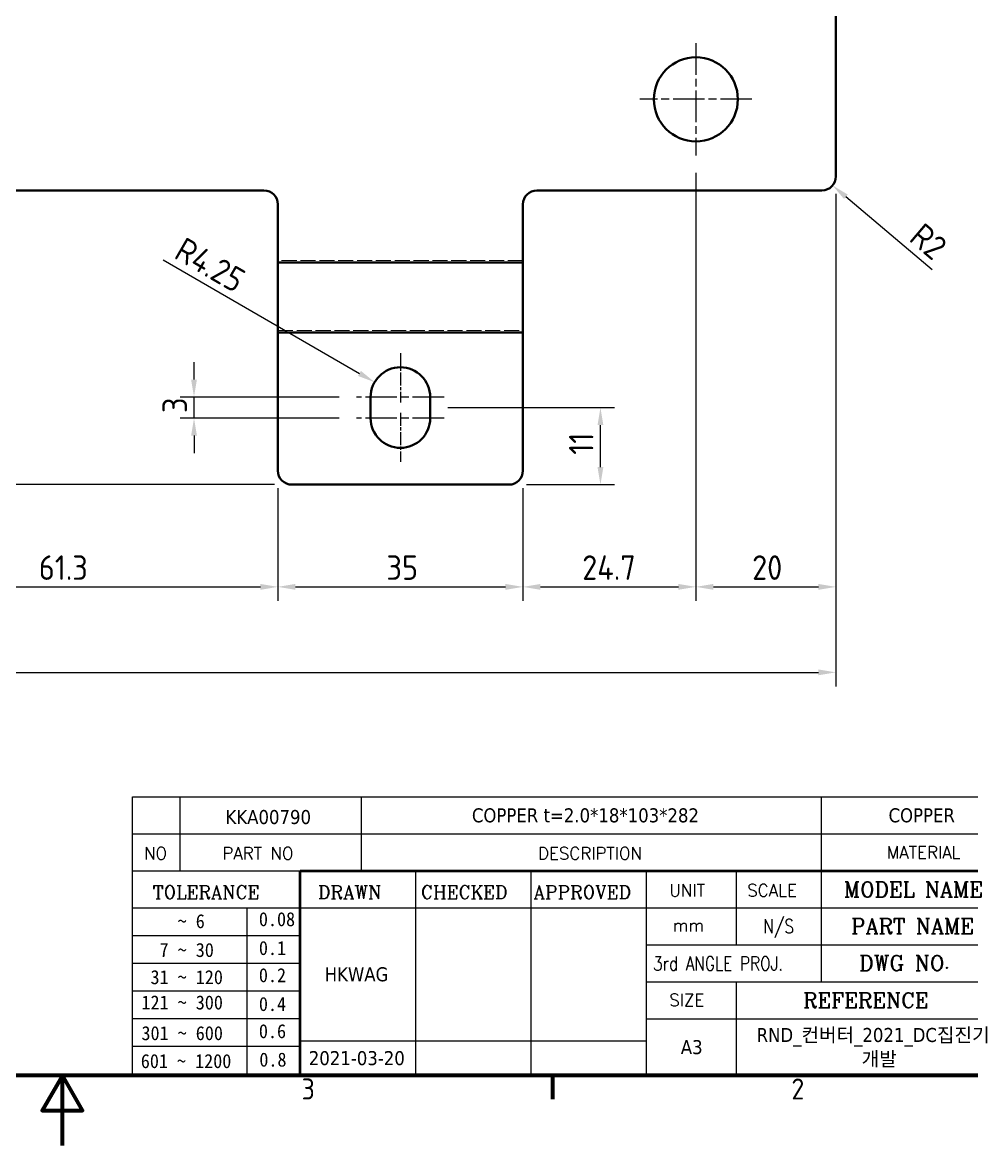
# Model space of a CAD drawing. Header units: millimetres. Extents: x 0 to 420, y 0 to 297.
# Drawn here: x 204.3 to 339.9, y 0 to 160.3 of the extents above; entities that cross this region are included whole.
import ezdxf
from ezdxf.enums import TextEntityAlignment as Align

# ---------------------------------------------------------------- set-up
doc = ezdxf.new("R2010")
doc.units = ezdxf.units.MM
doc.linetypes.add('CHAIN', pattern=[0.35429999999999995, 0.2362, -0.0295, 0.0591, -0.0295])
doc.linetypes.add('DASHED', pattern=[0.2067, 0.1654, -0.0413])
doc.layers.get('0').update_dxf_attribs({"color": 3, "lineweight": 25})
for name, color, linetype, lineweight in [('가려진 것(ISO)', 2, 'DASHED', 18), ('가시적인 것(ISO)', 3, 'Continuous', 40), ('경계(ISO)', 7, 'Continuous', 70), ('제목(ISO)', 7, 'Continuous', 50), ('중심 표식(ISO)', 1, 'Continuous', 25), ('치수(ISO)', 7, 'Continuous', 25)]:
    doc.layers.add(name, color=color, linetype=linetype, lineweight=lineweight)
doc.styles.add('HAN_291', font='')
doc.styles.add('RC_284', font='ROMANC.shx')
doc.styles.add('RC_287', font='ROMANC.shx')
doc.styles.add('RC_292', font='ROMANC.shx')
doc.styles.add('문자 텍스트_M2B', font='isocp.shx')
doc.styles.add('치수 텍스트_PSTEK_POSCO', font='isocp.shx')
doc.styles.add('텍스트 스타일198', font='tahoma.ttf')
doc.styles.add('텍스트 스타일333', font='ROMANC.shx', dxfattribs={"width": 0.800000011920929})
doc.styles.get('HAN_291').set_extended_font_data('GulimChe')
doc.dimstyles.new('치수_PSTEK_POSCO', dxfattribs={"dimtxt": 3.5, "dimasz": 2.5, "dimexe": 2, "dimexo": 2.5, "dimgap": 1, "dimtad": 1, "dimrnd": 1e-08, "dimdsep": 46, "dimtxsty": '치수 텍스트_PSTEK_POSCO', "dimcen": 0.09, "dimdle": 10, "dimclrd": 7, "dimclre": 7, "dimclrt": 2, "dimadec": 1, "dimazin": 2, "dimtfac": 1, "dimtmove": 0, "dimatfit": 3, "dimfxl": 0, "dimtolj": 1, "dimlwd": -1, "dimlwe": -1, "dimarcsym": 0})

# ---------------------------------------------------------------- blocks, each defined once
blk = doc.blocks.new('경계 Default Border')
at = {"layer": '경계(ISO)'}
blk.add_line((280, 10), (280, 6.599999666213989), dxfattribs=at)
at = {"layer": '경계(ISO)', "flags": 128}
for points in [[(10, 10), (10, 287.0000076293945), (410, 287.0000076293945), (410, 10), (10, 10)], [(210, 0), (210, 10), (207.1132469177246, 5), (212.8867530822754, 5), (210, 10)]]:
    blk.add_lwpolyline(points, dxfattribs=at)
at = {"layer": '경계(ISO)', "color": 2, "char_height": 3.00000011920929, "attachment_point": 7, "style": '문자 텍스트_M2B'}
for s, insert in [('3', (244.1685395229535, 6.57139439638704)), ('2', (314.127739416884, 6.57139439638704))]:
    blk.add_mtext(s, dxfattribs=dict(at, insert=insert))
blk = doc.blocks.new('제목 블록 PSTEK')
at = {"color": 180}
for p, q in [((182.475792979055, 11.79100474011392), (182.4757929790549, 51.56524660363496)), ((182.4757929790549, 51.56524660363496), (372.4757929537551, 51.56524660363496)), ((189.2651435055721, 51.56524660363496), (189.2651435055722, 41.00524660363494)), ((215.2152739891528, 41.00524660363494), (215.2152739891528, 51.56524660363496)), ((280.8758854511282, 51.56524660363496), (280.8758854511282, 41.00524660363494)), ((182.475792979055, 46.2852466036349), (372.4757929537551, 46.28524660363492)), ((182.475792979055, 41.00524660363493), (206.451475290024, 41.00524660363493)), ((222.9401812389276, 11.79100474011392), (222.9401812389276, 41.00524660363494)), ((239.4288871878316, 11.79100474011392), (239.4288871878316, 41.00524660363494)), ((255.9175931367356, 11.79100474011392), (255.9175931367356, 41.00524660363494)), ((268.6918866058747, 41.00524660363494), (268.6918866058747, 30.44524660363498)), ((280.8758854511282, 41.00524660363494), (280.8758854511282, 25.16524660363502)), ((182.475792979055, 35.72524660363497), (206.451475290024, 35.72524660363497)), ((198.8621818849491, 12.02524660363491), (198.8621818849491, 35.72524660363497)), ((206.451475290024, 35.72524660363497), (372.4757929537551, 35.72524660363497)), ((182.475792979055, 31.77524660363492), (206.451475290024, 31.77524660363492)), ((255.917593136736, 30.44524660363498), (372.4757929537552, 30.44524660363501)), ((182.475792979055, 27.82524660363487), (206.451475290024, 27.82524660363487)), ((255.9175931367359, 25.16524660363502), (372.4757929537552, 25.165246603635)), ((268.6918866058744, 25.16524660363502), (268.6918866058744, 11.79100474011392)), ((182.475792979055, 23.87524660363505), (206.451475290024, 23.87524660363505)), ((182.475792979055, 19.92524660363478), (206.451475290024, 19.92524660363478)), ((255.9175931367359, 19.88524660363481), (310.0881549537553, 19.88524660363481)), ((206.451475290024, 16.74100474011396), (255.9175931367359, 16.74100474011396)), ((182.475792979055, 15.97524660363496), (206.451475290024, 15.97524660363496)), ((182.475792979055, 11.79100474011392), (372.4757929537551, 11.79100474011389))]:
    blk.add_line(p, q, dxfattribs=at)
at = {"color": 7, "lineweight": 50}
for p, q in [((206.4514752900237, 11.79100474011392), (206.4514752900237, 41.00524660363494)), ((206.451475290024, 41.00524660363494), (372.4757929537551, 41.00524660363496))]:
    blk.add_line(p, q, dxfattribs=at)
at = {"layer": '제목(ISO)', "lineweight": 18}
blk.add_line((182.475792979055, 35.72500474011393), (182.475792979055, 11.79100474011392), dxfattribs=at)
at = {"color": 2}
for s, height, style, p in [('NO', 1.742399930953979, 'RC_284', (184.135398793432, 42.62317362549192)), ('PART NO', 1.742399930953979, 'RC_284', (195.3359407378685, 42.62317362549192)), ('DESCRIPTION', 1.742399930953979, 'RC_284', (240.4025565652523, 42.62317362549192)), (' TOLERANCE', 1.899999976158142, 'RC_287', (184.0872874387979, 37.00893196870329)), ('DRAWN', 1.899999976158142, 'RC_287', (208.9766620976279, 37.00893196870329)), ('CHECKED', 1.899999976158142, 'RC_287', (223.6856844514997, 37.00893196870329)), ('APPROVED', 1.899999976158142, 'RC_287', (239.7795453577791, 37.00893196870329)), ('UNIT', 1.742399930953979, 'RC_284', (259.1652673287452, 37.34317362549218)), ('SCALE', 1.742399930953979, 'RC_284', (270.2934779252897, 37.34317362549218)), ('MODEL NAME', 2.178000062704086, 'RC_292', (284.096330289083, 37.25462520371384)), ('    ~ 6', 2.000000029802322, 'HAN_291', (183.7721304966814, 32.8176515608431)), ('0.08', 2.000000029802322, 'HAN_291', (200.5467345600617, 33.09873600004101)), ('PART NAME', 2.178000062704086, 'RC_292', (285.1416959765849, 32.03045329421792)), ('mm', 1.742399930953979, 'RC_284', (259.6505418159997, 32.3543089683787)), ('  7 ~ 30', 2.000000029802322, 'HAN_291', (183.7721304966814, 28.70538114822415)), ('0.1', 2.000000029802322, 'HAN_291', (200.5467345600617, 28.98646558742206)), (' DWG NO.', 2.178000062704086, 'RC_292', (284.8124284083233, 26.75045329421772)), (' 31 ~ 120', 2.000000029802322, 'HAN_291', (183.7721304966814, 24.82628181916237)), ('0.2', 2.000000029802322, 'HAN_291', (200.5467345600617, 25.10736625836028)), ('121 ~ 300', 2.000000029802322, 'HAN_291', (183.7721304966814, 21.21401206133254)), ('0.4', 2.000000029802322, 'HAN_291', (200.5467345600617, 20.99509650053045)), ('SIZE', 1.742399930953979, 'RC_284', (259.1652673287452, 21.69497768947366)), ('REFERENCE', 2.178000062704086, 'RC_292', (278.2741065029841, 21.43214925458022)), ('301 ~ 600', 2.000000029802322, 'HAN_291', (183.7721304966814, 16.83491273227077)), ('0.6', 2.000000029802322, 'HAN_291', (200.5467345600617, 17.11599717146868)), ('601 ~ 1200', 2.000000029802322, 'HAN_291', (183.6802025156883, 12.84759660881125)), ('0.8', 2.000000029802322, 'HAN_291', (200.6097246063884, 13.05732192299702))]:
    blk.add_text(s, height=height, dxfattribs=dict(at, style=style)).set_placement(p)
at = {"color": 2, "style": 'RC_284'}
blk.add_text('MATERIAL', height=1.742399930953979, dxfattribs=at).set_placement((295.4820202024417, 43.64524660363492), align=Align.MIDDLE_CENTER)
at = {"color": 7, "style": '텍스트 스타일333', "width": 0.7999999523162842}
blk.add_text('N/S', height=2.000000029802322, dxfattribs=at).set_placement((274.7838860285014, 33.08524660363496), align=Align.MIDDLE_CENTER)
at = {"color": 2, "style": '텍스트 스타일333', "width": 0.7999999523162842}
blk.add_text('3rd ANGLE PROJ.', height=2.000000029802322, dxfattribs=at).set_placement((256.8430306642954, 26.76148381654429))
at = {"layer": '제목(ISO)', "style": '텍스트 스타일198'}
for tag, p in [('부품_번호_001', (195.7762692185072, 47.68071419841495)), ('설명_001', (230.9664785510721, 47.92245856837096)), ('재질_001', (290.4746326517839, 47.92524659519488)), ("3._Q'TY_001", (312.7051684940307, 47.92188863680521)), ('질량\\P3;_001', (350.3046145979153, 48.1643332325385)), ('1._MODEL_NAME_001', (328.0471947388506, 37.34308406982311)), ('제목_001', (335.8143427205088, 32.12402853706239)), ('부품_번호_001', (334.4355094717391, 26.80591818687283)), ('설계자_001', (209.9396160013646, 25.23446884679021)), ('프로젝트_001', (271.6304945365308, 16.57270180080504)), ('시트_크기_001', (260.807090429518, 14.83812566343425)), ('작성_날짜_001', (207.6723224966676, 13.26600473167383)), ('프로젝트_002', (286.6403537393983, 13.14882256215354))]:
    blk.add_attdef(tag, p, '', height=2.000000029802322, dxfattribs=at)
for tag, p in [('4._COLOR', (327.6805273250926, 48.92524660363493)), ('점검자', (231.1845342133799, 26.23312567187446)), ('엔지니어링_승인자', (247.673240162284, 26.23312567187446)), ('점검_날짜', (231.1845342133799, 14.26600474011394)), ('엔지니어링_승인_날짜', (247.6732401622839, 14.26600474011394))]:
    blk.add_attdef(tag, text='', height=2.000000029802322, dxfattribs=at).set_placement(p, align=Align.MIDDLE_CENTER)
blk = doc.blocks.new('*D35')
at = {"layer": 'Defpoints', "color": 0, "transparency": 16777216}
for p in [(28.10451851872893, 136.3287888870658), (40.48136632463077, 136.3287888870658), (242.7813663246308, 94.3287888870658)]:
    blk.add_point(p, dxfattribs=at)
at = {"layer": '치수(ISO)', "color": 7, "transparency": 16777216}
for p, q in [((37.98136632463077, 136.3287888870658), (26.10451851872893, 136.3287888870658)), ((28.10451851872892, 96.82878888706587), (28.10451851872893, 133.8287888870658)), ((240.2813663246308, 94.3287888870658), (26.10451851872892, 94.32878888706587))]:
    blk.add_line(p, q, dxfattribs=at)
for points in [[(27.68785185206226, 133.8287888870658), (28.5211851853956, 133.8287888870658), (28.10451851872893, 136.3287888870658)], [(27.68785185206226, 96.82878888706587), (28.52118518539559, 96.82878888706587), (28.10451851872892, 94.32878888706587)]]:
    blk.add_solid(points, dxfattribs=at)
at = {"layer": '치수(ISO)', "color": 2, "transparency": 16777216, "insert": (25.35417403053993, 113.1136855406091), "char_height": 3.5, "attachment_point": 4, "rotation": 90, "style": '치수 텍스트_PSTEK_POSCO'}
blk.add_mtext('\\A1;42', dxfattribs=at)
blk = doc.blocks.new('*D41')
at = {"layer": 'Defpoints', "color": 0, "transparency": 16777216}
for p in [(179.4813663246308, 141.3287888870658), (240.7813663246308, 96.32878888706578), (240.7813663246308, 79.73842205539906)]:
    blk.add_point(p, dxfattribs=at)
at = {"layer": '치수(ISO)', "color": 7, "transparency": 16777216}
for p, q in [((179.4813663246308, 138.8287888870658), (179.4813663246308, 77.73842205539906)), ((240.7813663246308, 93.82878888706578), (240.7813663246308, 77.73842205539906)), ((181.9813663246308, 79.73842205539906), (238.2813663246308, 79.73842205539906))]:
    blk.add_line(p, q, dxfattribs=at)
for points in [[(181.9813663246308, 80.15508872206573), (181.9813663246308, 79.32175538873238), (179.4813663246308, 79.73842205539906)], [(238.2813663246308, 80.15508872206573), (238.2813663246308, 79.32175538873238), (240.7813663246308, 79.73842205539906)]]:
    blk.add_solid(points, dxfattribs=at)
at = {"layer": '치수(ISO)', "color": 2, "transparency": 16777216, "insert": (206.6391545417667, 82.48842205539906), "char_height": 3.5, "attachment_point": 4, "style": '치수 텍스트_PSTEK_POSCO'}
blk.add_mtext('\\A1;61.3', dxfattribs=at)
blk = doc.blocks.new('*D42')
at = {"layer": 'Defpoints', "color": 0, "transparency": 16777216}
for p in [(240.7813663246308, 96.32878888706578), (275.7813663246308, 96.3287888870658), (275.7813663246308, 79.73842205539906)]:
    blk.add_point(p, dxfattribs=at)
at = {"layer": '치수(ISO)', "color": 7, "transparency": 16777216}
for p, q in [((240.7813663246308, 93.82878888706578), (240.7813663246308, 77.73842205539906)), ((275.7813663246308, 93.8287888870658), (275.7813663246308, 77.73842205539906)), ((243.2813663246308, 79.73842205539906), (273.2813663246308, 79.73842205539906))]:
    blk.add_line(p, q, dxfattribs=at)
for points in [[(243.2813663246308, 80.15508872206573), (243.2813663246308, 79.32175538873238), (240.7813663246308, 79.73842205539906)], [(273.2813663246308, 80.15508872206573), (273.2813663246308, 79.32175538873238), (275.7813663246308, 79.73842205539906)]]:
    blk.add_solid(points, dxfattribs=at)
at = {"layer": '치수(ISO)', "color": 2, "transparency": 16777216, "insert": (256.2938789512155, 82.48842205539906), "char_height": 3.5, "attachment_point": 4, "style": '치수 텍스트_PSTEK_POSCO'}
blk.add_mtext('\\A1;35', dxfattribs=at)
blk = doc.blocks.new('*D43')
at = {"layer": 'Defpoints', "color": 0, "transparency": 16777216}
for p in [(300.4813663246308, 141.3287888870658), (275.7813663246308, 96.3287888870658), (300.4813663246308, 79.73842205539906)]:
    blk.add_point(p, dxfattribs=at)
at = {"layer": '치수(ISO)', "color": 7, "transparency": 16777216}
for p, q in [((300.4813663246308, 138.8287888870658), (300.4813663246308, 77.73842205539906)), ((275.7813663246308, 93.8287888870658), (275.7813663246308, 77.73842205539906)), ((278.2813663246308, 79.73842205539906), (297.9813663246308, 79.73842205539906))]:
    blk.add_line(p, q, dxfattribs=at)
for points in [[(278.2813663246308, 80.15508872206573), (278.2813663246308, 79.32175538873238), (275.7813663246308, 79.73842205539906)], [(297.9813663246308, 80.15508872206573), (297.9813663246308, 79.32175538873238), (300.4813663246308, 79.73842205539906)]]:
    blk.add_solid(points, dxfattribs=at)
at = {"layer": '치수(ISO)', "color": 2, "transparency": 16777216, "insert": (284.2469273482529, 82.48876654358803), "char_height": 3.5, "attachment_point": 4, "style": '치수 텍스트_PSTEK_POSCO'}
blk.add_mtext('\\A1;24.7', dxfattribs=at)
blk = doc.blocks.new('*D44')
at = {"layer": 'Defpoints', "color": 0, "transparency": 16777216}
for p in [(300.4813663246308, 141.3287888870658), (320.4813663246308, 138.3287888870658), (320.4813663246308, 79.73842205539906)]:
    blk.add_point(p, dxfattribs=at)
at = {"layer": '치수(ISO)', "color": 7, "transparency": 16777216}
for p, q in [((300.4813663246308, 138.8287888870658), (300.4813663246308, 77.73842205539906)), ((320.4813663246308, 135.8287888870658), (320.4813663246308, 77.73842205539906)), ((302.9813663246308, 79.73842205539906), (317.9813663246308, 79.73842205539906))]:
    blk.add_line(p, q, dxfattribs=at)
for points in [[(302.9813663246308, 80.15508872206573), (302.9813663246308, 79.32175538873238), (300.4813663246308, 79.73842205539906)], [(317.9813663246308, 80.15508872206573), (317.9813663246308, 79.32175538873238), (320.4813663246308, 79.73842205539906)]]:
    blk.add_solid(points, dxfattribs=at)
at = {"layer": '치수(ISO)', "color": 2, "transparency": 16777216, "insert": (308.520549395497, 82.48876654358803), "char_height": 3.5, "attachment_point": 4, "style": '치수 텍스트_PSTEK_POSCO'}
blk.add_mtext('\\A1;20', dxfattribs=at)
blk = doc.blocks.new('*D45')
at = {"layer": 'Defpoints', "color": 0, "transparency": 16777216}
for p in [(262.5313663246308, 105.3287888870658), (286.8505148071376, 105.3287888870658), (273.7813663246308, 94.3287888870658)]:
    blk.add_point(p, dxfattribs=at)
at = {"layer": '치수(ISO)', "color": 7, "transparency": 16777216}
for p, q in [((265.0313663246308, 105.3287888870658), (288.8505148071376, 105.3287888870658)), ((286.8505148071376, 96.8287888870658), (286.8505148071376, 102.8287888870658)), ((276.2813663246308, 94.3287888870658), (288.8505148071376, 94.32878888706578))]:
    blk.add_line(p, q, dxfattribs=at)
for points in [[(286.4338481404709, 102.8287888870658), (287.2671814738043, 102.8287888870658), (286.8505148071376, 105.3287888870658)], [(286.4338481404709, 96.8287888870658), (287.2671814738043, 96.8287888870658), (286.8505148071376, 94.3287888870658)]]:
    blk.add_solid(points, dxfattribs=at)
at = {"layer": '치수(ISO)', "color": 2, "transparency": 16777216, "insert": (284.1005148071376, 98.6037888870658), "char_height": 3.5, "attachment_point": 4, "rotation": 90, "style": '치수 텍스트_PSTEK_POSCO'}
blk.add_mtext('\\A1;11', dxfattribs=at)
blk = doc.blocks.new('*D46')
at = {"layer": 'Defpoints', "color": 0, "transparency": 16777216}
for p in [(228.8019687370982, 106.8287888870658), (252.0313663246308, 106.8287888870658), (252.0313663246308, 103.8287888870658)]:
    blk.add_point(p, dxfattribs=at)
at = {"layer": '치수(ISO)', "color": 7, "transparency": 16777216}
for p, q in [((228.8019687370982, 109.3287888870658), (228.8019687370982, 111.8287888870658)), ((249.5313663246308, 106.8287888870658), (226.8019687370982, 106.8287888870658)), ((228.8019687370982, 103.8287888870658), (228.8019687370982, 106.8287888870658)), ((249.5313663246308, 103.8287888870658), (226.8019687370982, 103.8287888870658)), ((228.8019687370982, 101.3287888870658), (228.8019687370982, 98.8287888870658))]:
    blk.add_line(p, q, dxfattribs=at)
for points in [[(228.3853020704315, 109.3287888870658), (229.2186354037648, 109.3287888870658), (228.8019687370982, 106.8287888870658)], [(228.3853020704315, 101.3287888870658), (229.2186354037648, 101.3287888870658), (228.8019687370982, 103.8287888870658)]]:
    blk.add_solid(points, dxfattribs=at)
at = {"layer": '치수(ISO)', "color": 2, "transparency": 16777216, "insert": (226.0519687370982, 104.5563015136506), "char_height": 3.5, "attachment_point": 4, "rotation": 90, "style": '치수 텍스트_PSTEK_POSCO'}
blk.add_mtext('\\A1;3', dxfattribs=at)
blk = doc.blocks.new('*D47')
at = {"layer": 'Defpoints', "color": 0, "transparency": 16777216}
for p in [(254.6007583585468, 108.9537888870655), (258.2813663246309, 106.8287888870658)]:
    blk.add_point(p, dxfattribs=at)
at = {"layer": '치수(ISO)', "color": 7, "transparency": 16777216}
blk.add_line((224.3899649159823, 126.3959986135583), (252.4356948490855, 110.2037888870653), dxfattribs=at)
blk.add_solid([(252.6440281824188, 110.5646328053088), (252.2273615157522, 109.8429449688217), (254.6007583585468, 108.9537888870655)], dxfattribs=at)
at = {"layer": '치수(ISO)', "color": 2, "transparency": 16777216, "insert": (226.631162563861, 128.2778668094887), "char_height": 3.5, "attachment_point": 4, "rotation": 330.00000000000557, "style": '치수 텍스트_PSTEK_POSCO'}
blk.add_mtext('\\A1;R4.25', dxfattribs=at)
blk = doc.blocks.new('*D55')
at = {"layer": 'Defpoints', "color": 0, "transparency": 16777216}
for p in [(318.4813663246308, 138.3287888870658), (320.006573329573, 137.0350564602962)]:
    blk.add_point(p, dxfattribs=at)
at = {"layer": '치수(ISO)', "color": 7, "transparency": 16777216}
blk.add_line((334.2273849768356, 124.972480624078), (321.9130820857508, 135.4178909268342), dxfattribs=at)
blk.add_solid([(322.1826096746611, 135.7356423861971), (321.6435544968404, 135.1001394674712), (320.006573329573, 137.0350564602962)], dxfattribs=at)
at = {"layer": '치수(ISO)', "color": 2, "transparency": 16777216, "insert": (331.8806473283058, 130.569582880847), "char_height": 3.5, "attachment_point": 4, "rotation": 319.6942576289471, "style": '치수 텍스트_PSTEK_POSCO'}
blk.add_mtext('\\A1;R2', dxfattribs=at)
blk = doc.blocks.new('*D56')
at = {"layer": 'Defpoints', "color": 0, "transparency": 16777216}
for p in [(38.48136632463078, 138.3287888870658), (320.4813663246308, 138.3287888870658), (320.4813663246308, 67.5368985681765)]:
    blk.add_point(p, dxfattribs=at)
at = {"layer": '치수(ISO)', "color": 7, "transparency": 16777216}
for p, q in [((38.48136632463078, 135.8287888870658), (38.48136632463077, 65.5368985681765)), ((320.4813663246308, 135.8287888870658), (320.4813663246308, 65.5368985681765)), ((40.98136632463077, 67.5368985681765), (317.9813663246308, 67.5368985681765))]:
    blk.add_line(p, q, dxfattribs=at)
for points in [[(40.98136632463077, 67.95356523484317), (40.98136632463077, 67.12023190150983), (38.48136632463077, 67.5368985681765)], [(317.9813663246308, 67.95356523484317), (317.9813663246308, 67.12023190150983), (320.4813663246308, 67.5368985681765)]]:
    blk.add_solid(points, dxfattribs=at)
at = {"layer": '치수(ISO)', "color": 2, "transparency": 16777216, "insert": (176.1818240017962, 70.28724305636547), "char_height": 3.5, "attachment_point": 4, "style": '치수 텍스트_PSTEK_POSCO'}
blk.add_mtext('\\A1;282', dxfattribs=at)

msp = doc.modelspace()

# ---------------------------------------------------------------- linework, layer by layer
at = {"layer": '가려진 것(ISO)', "ltscale": 13.02519416809082}
for p, q in [((275.7813663246309, 126.3287888870658), (240.7813663246308, 126.3287888870658)), ((240.7813663246308, 116.3287888870658), (275.7813663246309, 116.3287888870658))]:
    msp.add_line(p, q, dxfattribs=at)
at = {"layer": '가시적인 것(ISO)'}
for p, q in [((320.4813663246308, 138.3287888870658), (320.4813663246308, 167.3287888870658)), ((40.48136632463077, 136.3287888870658), (238.7813663246308, 136.3287888870658)), ((277.7813663246308, 136.3287888870658), (318.4813663246308, 136.3287888870658)), ((240.7813663246308, 126.0352512144588), (240.7813663246308, 134.3287888870658)), ((275.7813663246309, 126.0352512144588), (275.7813663246309, 134.3287888870658)), ((240.7813663246308, 126.0352512144588), (275.7813663246309, 126.0352512144588)), ((240.7813663246308, 116.0352512144588), (240.7813663246308, 126.0352512144588)), ((275.7813663246309, 126.0352512144588), (275.7813663246309, 116.0352512144588)), ((240.7813663246308, 116.0352512144588), (275.7813663246309, 116.0352512144588)), ((240.7813663246309, 96.32878888706578), (240.7813663246308, 116.0352512144588)), ((275.7813663246309, 116.0352512144588), (275.7813663246309, 96.3287888870658)), ((254.0313663246308, 103.8287888870658), (254.0313663246308, 106.8287888870658)), ((262.5313663246308, 106.8287888870658), (262.5313663246308, 103.8287888870658)), ((242.7813663246308, 94.3287888870658), (273.7813663246308, 94.3287888870658))]:
    msp.add_line(p, q, dxfattribs=at)
msp.add_circle((300.4813663246308, 149.3287888870658), 6.000000000000001, dxfattribs=at)
for centre, radius, start, end in [((318.4813663246308, 138.3287888870658), 1.999999999999993, 270, 0), ((238.7813663246308, 134.3287888870658), 2.000000000000002, 0, 90), ((277.7813663246308, 134.3287888870658), 2.000000000000019, 90.00000000000101, 180), ((258.2813663246309, 106.8287888870658), 4.249999999999998, 0, 180), ((258.2813663246309, 103.8287888870658), 4.249999999999989, 180, 0), ((242.7813663246308, 96.32878888706577), 1.999999999999966, 180, 270), ((273.7813663246308, 96.32878888706578), 1.999999999999993, 270, 0)]:
    msp.add_arc(centre, radius, start, end, dxfattribs=at)
at = {"layer": '중심 표식(ISO)', "linetype": 'CHAIN', "ltscale": 19.05165100097656}
for p, q in [((300.4813663246308, 157.3287888870658), (300.4813663246308, 141.3287888870658)), ((308.4813663246308, 149.3287888870658), (292.4813663246308, 149.3287888870658)), ((264.5313663246308, 106.8287888870658), (252.0313663246308, 106.8287888870658)), ((264.5313663246308, 103.8287888870658), (252.0313663246308, 103.8287888870658))]:
    msp.add_line(p, q, dxfattribs=at)
at = {"layer": '중심 표식(ISO)', "linetype": 'CHAIN', "ltscale": 7.778351783752441}
for p, q in [((258.2813663246308, 113.0787888870658), (258.2813663246308, 106.0787888870658)), ((258.2813663246308, 104.5787888870658), (258.2813663246308, 97.5787888870658))]:
    msp.add_line(p, q, dxfattribs=at)

# ---------------------------------------------------------------- block references
msp.add_blockref('경계 Default Border', (0, 0))
ref = msp.add_blockref('제목 블록 PSTEK', (37.52420704624484, -1.791004740113895))
ref.add_attrib('설계자_001', 'HKWAG', (247.4638230476094, 23.44346410667632), dxfattribs={"layer": '제목(ISO)', "height": 2.000000029802322, "style": '텍스트 스타일198'})
ref.add_attrib('프로젝트_001', 'RND_컨버터_2021_DC집진기', (309.1547015827755, 14.78169706069115), dxfattribs={"layer": '제목(ISO)', "height": 2.000000029802322, "style": '텍스트 스타일198'})
ref.add_attrib('시트_크기_001', 'A3', (298.3312974757628, 13.04712092332036), dxfattribs={"layer": '제목(ISO)', "height": 2.000000029802322, "style": '텍스트 스타일198'})
ref.add_attrib('작성_날짜_001', '2021-03-20', (245.1965295429124, 11.47499999155994), dxfattribs={"layer": '제목(ISO)', "height": 2.000000029802322, "style": '텍스트 스타일198'})
ref.add_attrib('재질_001', 'COPPER', (327.9988396980288, 46.13424185508099), dxfattribs={"layer": '제목(ISO)', "height": 2.000000029802322, "style": '텍스트 스타일198'})
ref.add_attrib('설명_001', 'COPPER t=2.0*18*103*282', (268.490685597317, 46.13145382825707), dxfattribs={"layer": '제목(ISO)', "height": 2.000000029802322, "style": '텍스트 스타일198'})
ref.add_attrib('부품_번호_001', 'KKA00790', (233.300476264752, 45.88970945830106), dxfattribs={"layer": '제목(ISO)', "height": 2.000000029802322, "style": '텍스트 스타일198'})
ref.add_attrib('프로젝트_002', '개발', (324.1645607856431, 11.35781782203964), dxfattribs={"layer": '제목(ISO)', "height": 2.000000029802322, "style": '텍스트 스타일198'})

# ---------------------------------------------------------------- dimensions: what is measured, and where the dimension line sits
at = {"layer": '치수(ISO)', "color": 7}
for base, p1, p2, angle, override, picture, middle in [((240.7813663246308, 79.73842205539906), (179.4813663246308, 141.3287888870658), (240.7813663246308, 96.32878888706578), 180, {"dimdec": 2, "dimtp": 0, "dimtm": -0, "dimtdec": 2, "dimtofl": 0, "dimatfit": 1}, '*D41', (210.1413663246308, 79.73842205539906)), ((300.4813663246308, 79.73842205539906), (275.7813663246308, 96.3287888870658), (300.4813663246308, 141.3287888870658), 180, {"dimdec": 2, "dimtp": 0, "dimtm": -0, "dimtdec": 2, "dimtofl": 0, "dimatfit": 1}, '*D43', (288.1413663246308, 79.73842205539906)), ((320.4813663246308, 79.73842205539906), (300.4813663246308, 141.3287888870658), (320.4813663246308, 138.3287888870658), 180, {"dimdec": 2, "dimtp": 0, "dimtm": -0, "dimtdec": 2, "dimtofl": 0, "dimatfit": 1}, '*D44', (310.4913663246309, 79.73842205539906)), ((320.4813663246308, 67.5368985681765), (38.48136632463078, 138.3287888870658), (320.4813663246308, 138.3287888870658), 180, {"dimdec": 2, "dimtp": 0, "dimtm": -0, "dimtdec": 2, "dimtofl": 0, "dimatfit": 1}, '*D56', (179.4813663246308, 67.5368985681765)), ((28.10451851872893, 136.3287888870658), (242.7813663246308, 94.3287888870658), (40.48136632463077, 136.3287888870658), 90, {"dimdec": 2, "dimtp": 0, "dimtm": -0, "dimtdec": 2, "dimtofl": 0, "dimatfit": 1}, '*D35', (28.10451851872891, 115.3187888870658)), ((228.8019687370982, 106.8287888870658), (252.0313663246308, 103.8287888870658), (252.0313663246308, 106.8287888870658), 90, {"dimdec": 2, "dimtp": 0, "dimtm": -0, "dimtdec": 2, "dimtofl": 1, "dimatfit": 1}, '*D46', (228.8019687370982, 105.3287888870658)), ((286.8505148071376, 105.3287888870658), (273.7813663246308, 94.3287888870658), (262.5313663246308, 105.3287888870658), 270, {"dimdec": 2, "dimtp": 0, "dimtm": -0, "dimtdec": 2, "dimtofl": 0, "dimatfit": 1}, '*D45', (286.8505148071376, 99.8287888870658)), ((275.7813663246308, 79.73842205539906), (240.7813663246308, 96.32878888706578), (275.7813663246308, 96.3287888870658), 180, {"dimdec": 2, "dimtp": 0, "dimtm": -0, "dimtdec": 2, "dimtofl": 0, "dimatfit": 1}, '*D42', (258.2913663246308, 79.73842205539906))]:
    dim = msp.add_linear_dim(base=base, p1=p1, p2=p2, angle=angle, dimstyle='치수_PSTEK_POSCO', override=override, dxfattribs=at)
    dim.commit()
    dim.dimension.update_dxf_attribs({"geometry": picture, "text_midpoint": middle, "dimtype": 160})
for center, mpoint, picture, middle in [((318.4813663246308, 138.3287888870658), (320.006573329573, 137.0350564602962), '*D55', (331.7831619390458, 127.0457536893074)), ((258.2813663246309, 106.8287888870658), (254.6007583585468, 108.9537888870655), '*D47', (229.8653995964666, 123.2347549268512))]:
    dim = msp.add_radius_dim(center=center, mpoint=mpoint, dimstyle='치수_PSTEK_POSCO', override={"dimdec": 2, "dimcen": 0, "dimtp": 0, "dimtm": -0, "dimtdec": 2, "dimtofl": 0}, dxfattribs=at)
    dim.commit()
    dim.dimension.update_dxf_attribs({"geometry": picture, "text_midpoint": middle, "dimtype": 164})

doc.saveas('drawing.dxf')
